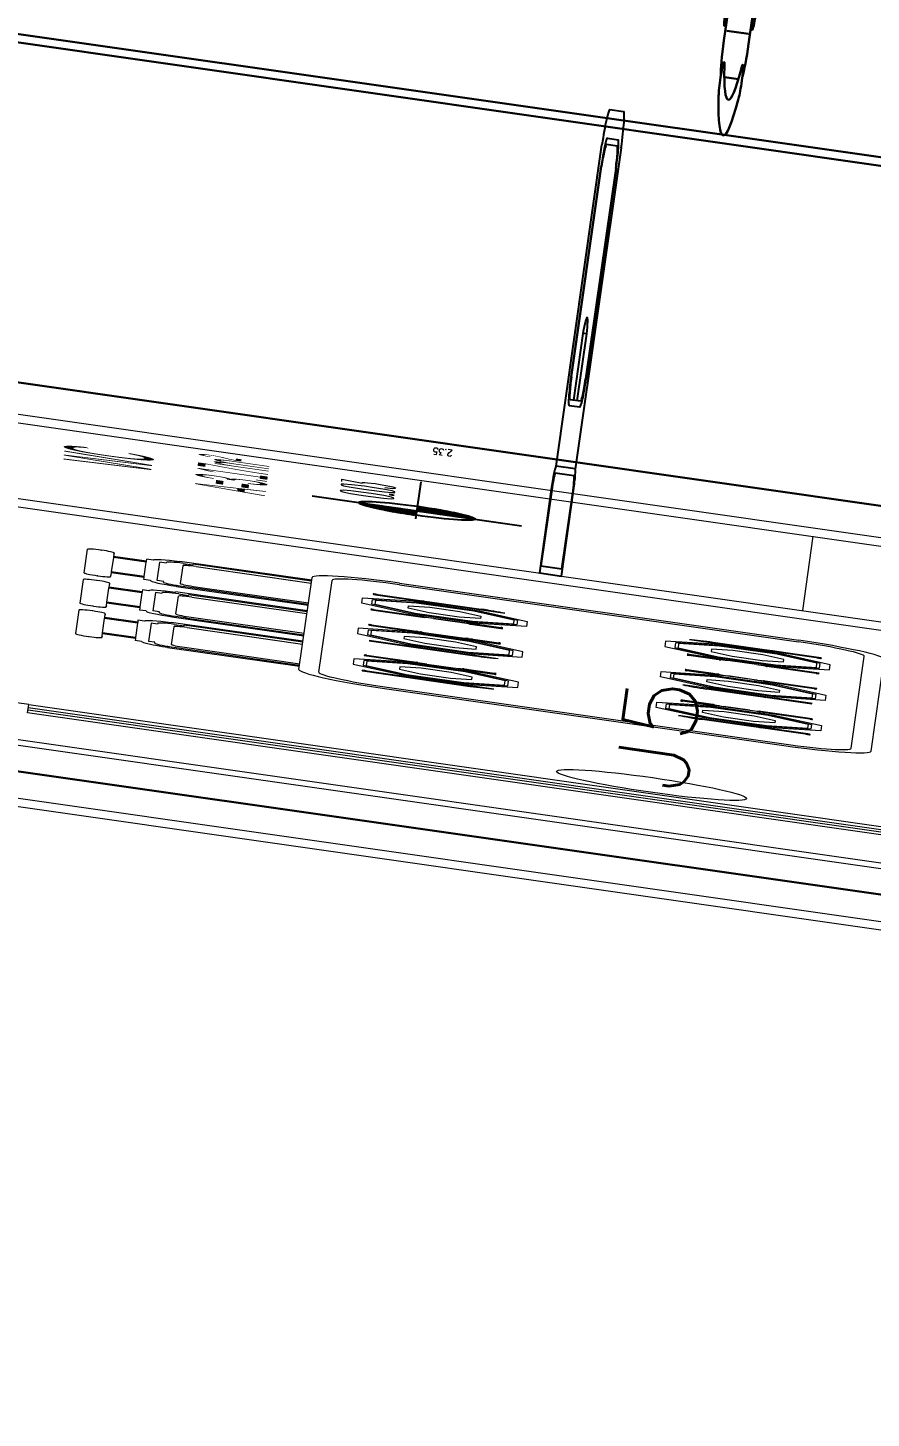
# Model space of a CAD drawing. Header units: millimetres. Extents: x -361192058 to 101130107379, y -14071650034 to 19218552450.
# Drawn here: x -131788.9 to -131719.4, y 44909.4 to 45024 of the extents above; entities that cross this region are included whole.
import ezdxf
from ezdxf.enums import TextEntityAlignment as Align

# ---------------------------------------------------------------- set-up
doc = ezdxf.new("R2010")
doc.units = ezdxf.units.MM
doc.header["$LTSCALE"] = 0.5
for name, color, linetype in [('02', 2, 'Continuous'), ('DIVERSOS', 4, 'Continuous'), ('ESQUADRIA', 3, 'Continuous'), ('MOBIL-I', 251, 'Continuous'), ('MOVEIS', 7, 'Continuous'), ('parede', 2, 'Continuous'), ('PISO', 8, 'Continuous'), ('TEXTO2', 3, 'Continuous'), ('TXT_0', 7, 'Continuous')]:
    doc.layers.add(name, color=color, linetype=linetype)
doc.styles.add('ADITIVOCAD', font='ROMANS.shx')
doc.styles.add('SANSSERIF', font='sas_____.pfb', dxfattribs={"height": 1})
doc.styles.get("Standard").update_dxf_attribs({"font": 'txt.shx', "height": 0.12})
doc.dimstyles.new('ESCALA50', dxfattribs={"dimtxt": 0.1, "dimasz": 0.06, "dimexe": 0.18, "dimexo": 0.06, "dimgap": 0.1, "dimtad": 1, "dimzin": 4, "dimdsep": 46, "dimtxsty": 'Standard', "dimblk1": 'BOLA', "dimblk2": 'BOLA', "dimsah": 1, "dimcen": -0.06, "dimse1": 1, "dimse2": 1, "dimclrd": 7, "dimclrt": 3, "dimadec": 0, "dimazin": 0, "dimtfac": 1, "dimtix": 1, "dimtmove": 0, "dimatfit": 3, "dimldrblk": 'BOLA', "dimfxl": 0, "dimtolj": 1, "dimtzin": 4, "dimarcsym": 0})
picture_1 = doc.add_image_def('image2.jpg', size_in_pixel=(290, 928))

# ---------------------------------------------------------------- blocks, each defined once
blk = doc.blocks.new('ADC_VASO_02')
blk.add_lwpolyline([(-0.175, 0.15), (-0.175, 0.6, -0.414214), (-0.125, 0.65), (0.125, 0.65, -0.414214), (0.175, 0.6), (0.175, 0.1496)], format="xyb")
for points in [[(0.1388, 0.2754, -0.414214), (0.0988, 0.2354), (-0.0948, 0.2354, -0.414214), (-0.1348, 0.2754), (-0.1348, 0.5704, -0.414214), (-0.0948, 0.6104), (0.0988, 0.6104, -0.414214), (0.1388, 0.5704)], [(0.1303, 0.2754, -0.414214), (0.0988, 0.2439), (-0.0948, 0.2439, -0.414214), (-0.1263, 0.2754), (-0.1263, 0.5704, -0.414214), (-0.0948, 0.6019), (0.0988, 0.6019, -0.414214), (0.1303, 0.5704)], [(-0.17, 0.15, 0.414214), (-0.2, 0.12), (-0.2, 0), (0.2, 0), (0.2, 0.12, 0.414214), (0.17, 0.15)], [(-0.17, 0.14, 0.414214), (-0.19, 0.12), (-0.19, 0.01), (0.19, 0.01), (0.19, 0.12, 0.414214), (0.17, 0.14)]]:
    blk.add_lwpolyline(points, format="xyb", close=True)
blk.add_lwpolyline([(0.0363, 0.2439), (0.0363, 0.3375), (-0.0344, 0.3375), (-0.0344, 0.2439)])
blk.add_arc((0.0009, 0.3215), 0.0388, 24.3951, 155.6049)
blk = doc.blocks.new('Adc_nivelpl')
h = blk.add_hatch()
h.set_pattern_fill('_U', color=256, scale=0.005, angle=45, style=0, double=1)
h.set_pattern_definition([(45, (-5.8772514, -3.5161936), (-0.003535534, 0.003535534), []), (135, (-5.8772514, -3.5161936), (-0.003535534, -0.003535534), [])])
h.paths.add_polyline_path([(0.1954, -0.0865, 0.414214), (0.0865, -0.1954), (0.1954, -0.1954)])
h.paths.add_polyline_path([(0.1954, -0.1954), (0.1954, -0.3043, 0.414214), (0.3043, -0.1954)])
for p, q in [((0.1954, 0), (0.1954, -0.3908)), ((0.8958, -0.1954), (0, -0.1954))]:
    blk.add_line(p, q)
blk.add_circle((0.1954, -0.1954), 0.1089)
at = {"flags": 8}
blk.add_attdef('NIVEL', (0.3642, -0.1501), '', height=0.1, dxfattribs=at)
blk = doc.blocks.new('BOLA')
for p, q in [((0, -1.435), (0, 1.435)), ((-1.435, 0), (1.435, 0))]:
    blk.add_line(p, q)
blk.add_circle((0, 0), 0.452)
blk = doc.blocks.new('*D1791')
at = {"layer": 'Defpoints', "color": 0, "lineweight": 30, "transparency": 16777216}
for p in [(5016.6876, 2384.1486), (5016.6876, 2381.7986), (5017.4052, 2381.7986)]:
    blk.add_point(p, dxfattribs=at)
at = {"layer": 'DIVERSOS', "color": 7, "lineweight": -2, "transparency": 16777216}
blk.add_line((5017.4052, 2384.0886), (5017.4052, 2381.8586), dxfattribs=at)
at = {"layer": 'DIVERSOS', "color": 7, "lineweight": -2, "transparency": 16777216, "xscale": 0.06, "yscale": 0.06, "zscale": 0.06}
for p, rotation in [((5017.4052, 2384.1486), 90), ((5017.4052, 2381.7986), 270)]:
    blk.add_blockref('BOLA', p, dxfattribs=dict(at, rotation=rotation))
at = {"layer": 'DIVERSOS', "color": 3, "lineweight": 18, "transparency": 16777216, "insert": (5017.2452, 2382.9736), "char_height": 0.12, "attachment_point": 5, "rotation": 90}
blk.add_mtext('\\A1;2.35', dxfattribs=at)
blk = doc.blocks.new('*D1852')
at = {"layer": 'Defpoints', "color": 0, "lineweight": 30, "transparency": 16777216}
for p in [(5010.4713, 2384.1486), (5011.5376, 2384.1486), (5011.5376, 2377.9986)]:
    blk.add_point(p, dxfattribs=at)
at = {"layer": 'DIVERSOS', "color": 7, "lineweight": -2, "transparency": 16777216}
blk.add_line((5010.4713, 2378.0586), (5010.4713, 2384.0886), dxfattribs=at)
at = {"layer": 'DIVERSOS', "color": 7, "lineweight": -2, "transparency": 16777216, "xscale": 0.06, "yscale": 0.06, "zscale": 0.06}
for p, rotation in [((5010.4713, 2384.1486), 90), ((5010.4713, 2377.9986), 270)]:
    blk.add_blockref('BOLA', p, dxfattribs=dict(at, rotation=rotation))
at = {"layer": 'DIVERSOS', "color": 3, "lineweight": 18, "transparency": 16777216, "insert": (5010.3113, 2381.0736), "char_height": 0.12, "attachment_point": 5, "rotation": 90}
blk.add_mtext('\\A1;6.15', dxfattribs=at)
blk = doc.blocks.new('*D1806')
at = {"layer": '02', "color": 7, "lineweight": -2, "transparency": 16777216}
blk.add_line((5015.3976, 2383.7516), (5016.6276, 2383.7516), dxfattribs=at)
at = {"layer": 'Defpoints', "color": 0, "lineweight": 30, "transparency": 16777216}
for p in [(5016.6876, 2383.7516), (5015.3376, 2381.8339), (5016.6876, 2381.8339)]:
    blk.add_point(p, dxfattribs=at)
at = {"layer": '02', "color": 7, "lineweight": -2, "transparency": 16777216, "xscale": 0.06, "yscale": 0.06, "zscale": 0.06, "rotation": 180}
blk.add_blockref('BOLA', (5015.3376, 2383.7516), dxfattribs=at)
at = {"layer": '02', "color": 7, "lineweight": -2, "transparency": 16777216, "xscale": 0.06, "yscale": 0.06, "zscale": 0.06}
blk.add_blockref('BOLA', (5016.6876, 2383.7516), dxfattribs=at)
at = {"layer": '02', "color": 3, "transparency": 16777216, "insert": (5016.0126, 2383.9116), "char_height": 0.12, "attachment_point": 5}
blk.add_mtext('\\A1;1.35', dxfattribs=at)
blk = doc.blocks.new('ESCRIVAN')
at = {"layer": 'MOVEIS', "lineweight": 30}
for p, q in [((-0.4508, -0.5), (-0.4508, 0)), ((0.4508, 0), (-0.4508, 0)), ((0.4508, -0.5), (0.4508, 0)), ((-0.4208, -0.47), (-0.4208, -0.03)), ((0.4208, -0.03), (-0.4208, -0.03)), ((0.4208, -0.47), (0.4208, -0.03)), ((0.4208, -0.47), (-0.4208, -0.47)), ((0.4508, -0.5), (-0.4508, -0.5)), ((-0.2739, -0.5), (-0.2739, -0.643)), ((-0.2239, -0.693), (-0.2239, -0.5)), ((0.2261, -0.5), (0.2261, -0.693)), ((0.2761, -0.5), (0.2761, -0.643)), ((-0.1975, -0.5286), (0.195, -0.5286)), ((-0.1975, -0.5632), (0.195, -0.5632)), ((-0.1975, -0.5977), (0.195, -0.5977)), ((-0.1975, -0.6372), (0.195, -0.6372)), ((-0.1975, -0.6791), (0.195, -0.6791)), ((0.1312, -0.743), (-0.1234, -0.743))]:
    blk.add_line(p, q, dxfattribs=at)
for centre, radius, start, end in [((-0.2489, -0.6476), 0.0254, 169.6111, 10.3889), ((0.2511, -0.6476), 0.0254, 169.6111, 10.3889), ((-0.1739, -0.693), 0.05, 180, 251.9747), ((0.1761, -0.693), 0.05, 294.1942, 0), ((-0.165, -0.7478), 0.0254, 47.1076, 248.0439), ((0.0039, -0.4905), 0.2828, 237.5758, 302.4242), ((0.1729, -0.7478), 0.0254, 291.9561, 132.8924), ((0.0039, -0.4905), 0.3328, 237.5758, 302.4242)]:
    blk.add_arc(centre, radius, start, end, dxfattribs=at)
blk = doc.blocks.new('APROVADO QUADRA 21.2 MBVII')
at = {"layer": '02', "color": 0, "lineweight": 30}
for p, q in [((5023.4679, 2392.3482), (5023.4679, 2362.3482)), ((5023.6179, 2392.3482), (5023.6179, 2362.3482))]:
    blk.add_line(p, q, dxfattribs=at)
at = {"layer": '02', "color": 2, "lineweight": 18}
blk.add_line((5016.6876, 2384.1486), (5016.6876, 2381.7986), dxfattribs=at)
at = {"layer": 'DIVERSOS', "lineweight": 18}
for p, q in [((5011.5376, 2381.4923), (5011.5376, 2383.4923)), ((5011.6876, 2383.4923), (5011.6876, 2381.4923))]:
    blk.add_line(p, q, dxfattribs=at)
at = {"layer": 'ESQUADRIA', "lineweight": 18}
for p, q in [((5011.5926, 2383.4923), (5011.5926, 2381.4923)), ((5011.6326, 2383.4923), (5011.6326, 2381.4923))]:
    blk.add_line(p, q, dxfattribs=at)
at = {"layer": 'MOBIL-I', "lineweight": 18}
for p, q in [((5013.5201, 2383.4226), (5013.5201, 2383.4235)), ((5014.075, 2383.4226), (5014.075, 2383.4235)), ((5014.1608, 2383.4226), (5014.1608, 2383.4235)), ((5013.092, 2383.405), (5013.0735, 2383.405)), ((5013.1382, 2383.3589), (5013.1382, 2383.405)), ((5013.1566, 2383.3589), (5013.1566, 2383.405)), ((5013.4147, 2383.3589), (5013.4147, 2383.405)), ((5013.4332, 2383.3589), (5013.4332, 2383.405)), ((5013.4981, 2383.405), (5013.4796, 2383.405)), ((5013.6468, 2383.405), (5013.6284, 2383.405)), ((5013.693, 2383.3589), (5013.693, 2383.405)), ((5013.7115, 2383.3589), (5013.7115, 2383.405)), ((5013.9695, 2383.3589), (5013.9695, 2383.405)), ((5013.988, 2383.3589), (5013.988, 2383.405)), ((5014.0529, 2383.405), (5014.0344, 2383.405)), ((5014.1829, 2383.405), (5014.2014, 2383.405)), ((5014.2478, 2383.3589), (5014.2478, 2383.405)), ((5014.2663, 2383.3589), (5014.2663, 2383.405)), ((5014.5243, 2383.3589), (5014.5243, 2383.405)), ((5014.5428, 2383.3589), (5014.5428, 2383.405)), ((5014.589, 2383.405), (5014.6075, 2383.405)), ((5013.1382, 2383.3589), (5013.1013, 2383.3589)), ((5013.1013, 2383.3497), (5013.1013, 2383.3589)), ((5013.1566, 2383.3589), (5013.1382, 2383.3589)), ((5013.4147, 2383.3589), (5013.1566, 2383.3589)), ((5013.4332, 2383.3589), (5013.4147, 2383.3589)), ((5013.4701, 2383.3589), (5013.4332, 2383.3589)), ((5013.4701, 2383.3497), (5013.4701, 2383.3589)), ((5013.693, 2383.3589), (5013.6561, 2383.3589)), ((5013.6561, 2383.3497), (5013.6561, 2383.3589)), ((5013.7115, 2383.3589), (5013.693, 2383.3589)), ((5013.9695, 2383.3589), (5013.7115, 2383.3589)), ((5013.988, 2383.3589), (5013.9695, 2383.3589)), ((5014.0249, 2383.3589), (5013.988, 2383.3589)), ((5014.0249, 2383.3497), (5014.0249, 2383.3589)), ((5014.2109, 2383.3589), (5014.2478, 2383.3589)), ((5014.2109, 2383.3497), (5014.2109, 2383.3589)), ((5014.2478, 2383.3589), (5014.2663, 2383.3589)), ((5014.2663, 2383.3589), (5014.5243, 2383.3589)), ((5014.5243, 2383.3589), (5014.5428, 2383.3589)), ((5014.5428, 2383.3589), (5014.5797, 2383.3589)), ((5014.5797, 2383.3497), (5014.5797, 2383.3589)), ((5013.4516, 2383.3404), (5013.1197, 2383.3404)), ((5013.1197, 2383.3312), (5013.1197, 2383.3404)), ((5013.4516, 2383.3312), (5013.4516, 2383.3404)), ((5014.0064, 2383.3404), (5013.6745, 2383.3404)), ((5013.6745, 2383.3312), (5013.6745, 2383.3404)), ((5014.0064, 2383.3312), (5014.0064, 2383.3404)), ((5014.2294, 2383.3404), (5014.5613, 2383.3404)), ((5014.2294, 2383.3312), (5014.2294, 2383.3404)), ((5014.5613, 2383.3312), (5014.5613, 2383.3404)), ((5013.1059, 2383.3312), (5013.1197, 2383.3312)), ((5013.4655, 2383.3312), (5013.4516, 2383.3312)), ((5013.6607, 2383.3312), (5013.6745, 2383.3312)), ((5014.0203, 2383.3312), (5014.0064, 2383.3312)), ((5014.2155, 2383.3312), (5014.2294, 2383.3312)), ((5014.5751, 2383.3312), (5014.5613, 2383.3312)), ((5013.0549, 2383.1282), (5013.0549, 2383.3128)), ((5013.0643, 2383.3128), (5013.0549, 2383.3128)), ((5013.0828, 2383.3081), (5013.0828, 2383.2943)), ((5013.1243, 2383.3081), (5013.447, 2383.3081)), ((5013.4885, 2383.3081), (5013.4885, 2383.2943)), ((5013.507, 2383.3128), (5013.5164, 2383.3128)), ((5013.5164, 2383.1282), (5013.5164, 2383.3128)), ((5013.6098, 2383.1282), (5013.6098, 2383.3128)), ((5013.6192, 2383.3128), (5013.6098, 2383.3128)), ((5013.6376, 2383.3081), (5013.6376, 2383.2943)), ((5013.6792, 2383.3081), (5014.0018, 2383.3081)), ((5014.0434, 2383.3081), (5014.0434, 2383.2943)), ((5014.0618, 2383.3128), (5014.0712, 2383.3128)), ((5014.0712, 2383.1282), (5014.0712, 2383.3128)), ((5014.1646, 2383.1282), (5014.1646, 2383.3128)), ((5014.174, 2383.3128), (5014.1646, 2383.3128)), ((5014.1925, 2383.3081), (5014.1925, 2383.2943)), ((5014.5567, 2383.3081), (5014.234, 2383.3081)), ((5014.5982, 2383.3081), (5014.5982, 2383.2943)), ((5014.6166, 2383.3128), (5014.626, 2383.3128)), ((5014.626, 2383.1282), (5014.626, 2383.3128)), ((5013.0734, 2383.1282), (5013.0734, 2383.2943)), ((5013.0828, 2383.2943), (5013.0734, 2383.2943)), ((5013.1059, 2383.2897), (5013.1059, 2383.1282)), ((5013.4655, 2383.2897), (5013.4655, 2383.1282)), ((5013.4885, 2383.2943), (5013.4979, 2383.2943)), ((5013.4979, 2383.1282), (5013.4979, 2383.2943)), ((5013.6282, 2383.1282), (5013.6282, 2383.2943)), ((5013.6376, 2383.2943), (5013.6282, 2383.2943)), ((5013.6607, 2383.2897), (5013.6607, 2383.1282)), ((5014.0203, 2383.2897), (5014.0203, 2383.1282)), ((5014.0434, 2383.2943), (5014.0528, 2383.2943)), ((5014.0528, 2383.1282), (5014.0528, 2383.2943)), ((5014.1831, 2383.1282), (5014.1831, 2383.2943)), ((5014.1925, 2383.2943), (5014.1831, 2383.2943)), ((5014.2155, 2383.2897), (5014.2155, 2383.1282)), ((5014.5751, 2383.2897), (5014.5751, 2383.1282)), ((5014.5982, 2383.2943), (5014.6076, 2383.2943)), ((5014.6076, 2383.1282), (5014.6076, 2383.2943)), ((5013.0048, 2383.1282), (5014.6762, 2383.1282)), ((5013.0048, 2383.1002), (5014.6762, 2383.1002)), ((5013.1381, 2383.0376), (5013.1381, 2382.8898)), ((5013.1409, 2383.0357), (5013.1409, 2382.973)), ((5013.1418, 2383.0412), (5013.1483, 2383.0412)), ((5013.1436, 2383.0385), (5013.1464, 2383.0385)), ((5013.1492, 2383.0357), (5013.1492, 2382.973)), ((5013.1519, 2383.0376), (5013.1519, 2382.8567)), ((5013.4169, 2383.0376), (5013.4169, 2382.9688)), ((5013.4196, 2383.0376), (5013.4196, 2382.9743)), ((5013.4206, 2383.0412), (5013.427, 2383.0412)), ((5013.4206, 2383.0385), (5013.427, 2383.0385)), ((5013.4279, 2383.0376), (5013.4279, 2382.9743)), ((5013.4307, 2383.0376), (5013.4307, 2382.9688)), ((5013.6929, 2383.0376), (5013.6929, 2382.8898)), ((5013.6957, 2383.0357), (5013.6957, 2382.973)), ((5013.704, 2383.0357), (5013.704, 2382.973)), ((5013.7068, 2383.0376), (5013.7068, 2382.8567)), ((5013.9717, 2383.0376), (5013.9717, 2382.9688)), ((5013.9745, 2383.0376), (5013.9745, 2382.9743)), ((5013.9754, 2383.0412), (5013.9818, 2383.0412)), ((5013.9754, 2383.0385), (5013.9818, 2383.0385)), ((5013.9828, 2383.0376), (5013.9828, 2382.9743)), ((5013.9855, 2383.0376), (5013.9855, 2382.9688)), ((5014.2503, 2383.0376), (5014.2503, 2382.9688)), ((5014.253, 2383.0376), (5014.253, 2382.9743)), ((5014.2604, 2383.0412), (5014.254, 2383.0412)), ((5014.2604, 2383.0385), (5014.254, 2383.0385)), ((5014.2614, 2383.0376), (5014.2614, 2382.9743)), ((5014.2641, 2383.0376), (5014.2641, 2382.9688)), ((5014.529, 2383.0376), (5014.529, 2382.8567)), ((5014.5318, 2383.0357), (5014.5318, 2382.973)), ((5014.5392, 2383.0412), (5014.5327, 2383.0412)), ((5014.5373, 2383.0385), (5014.5346, 2383.0385)), ((5014.5401, 2383.0357), (5014.5401, 2382.973)), ((5014.5429, 2383.0376), (5014.5429, 2382.8898)), ((5012.8836, 2383.007), (5012.8836, 2382.4477)), ((5012.9116, 2383.007), (5012.9116, 2382.4477)), ((5014.7694, 2383.007), (5014.7694, 2382.4477)), ((5014.7974, 2383.007), (5014.7974, 2382.4477)), ((5013.4224, 2382.9715), (5013.4252, 2382.9715)), ((5013.9772, 2382.9715), (5013.98, 2382.9715)), ((5014.2586, 2382.9715), (5014.2558, 2382.9715)), ((5013.1381, 2382.9674), (5013.1519, 2382.9674)), ((5013.1436, 2382.9702), (5013.1464, 2382.9702)), ((5013.4307, 2382.9688), (5013.4169, 2382.9688)), ((5013.4215, 2382.9536), (5013.4215, 2382.9167)), ((5013.4261, 2382.9536), (5013.4261, 2382.9167)), ((5013.6929, 2382.9674), (5013.7068, 2382.9674)), ((5013.6985, 2382.9702), (5013.7012, 2382.9702)), ((5013.9855, 2382.9688), (5013.9717, 2382.9688)), ((5013.9763, 2382.9536), (5013.9763, 2382.9167)), ((5013.9809, 2382.9536), (5013.9809, 2382.9167)), ((5014.2503, 2382.9688), (5014.2641, 2382.9688)), ((5014.2549, 2382.9536), (5014.2549, 2382.9167)), ((5014.2595, 2382.9536), (5014.2595, 2382.9167)), ((5014.5429, 2382.9674), (5014.529, 2382.9674)), ((5014.5373, 2382.9702), (5014.5346, 2382.9702)), ((5013.4146, 2382.9016), (5013.4149, 2382.8592)), ((5013.4173, 2382.8957), (5013.417, 2382.8592)), ((5013.4185, 2382.8982), (5013.4186, 2382.8982)), ((5013.4198, 2382.8957), (5013.4201, 2382.8592)), ((5013.4226, 2382.8957), (5013.4222, 2382.8592)), ((5013.4238, 2382.8982), (5013.4238, 2382.8982)), ((5013.425, 2382.8957), (5013.4253, 2382.8592)), ((5013.4278, 2382.8957), (5013.4274, 2382.8592)), ((5013.429, 2382.8982), (5013.429, 2382.8982)), ((5013.4302, 2382.8957), (5013.4306, 2382.8592)), ((5013.433, 2382.9016), (5013.4327, 2382.8592)), ((5013.9694, 2382.9016), (5013.9697, 2382.8592)), ((5013.9722, 2382.8957), (5013.9718, 2382.8592)), ((5013.9734, 2382.8982), (5013.9734, 2382.8982)), ((5013.9746, 2382.8957), (5013.975, 2382.8592)), ((5013.9774, 2382.8957), (5013.9771, 2382.8592)), ((5013.9786, 2382.8982), (5013.9786, 2382.8982)), ((5013.9798, 2382.8957), (5013.9802, 2382.8592)), ((5013.9826, 2382.8957), (5013.9823, 2382.8592)), ((5013.9838, 2382.8982), (5013.9839, 2382.8982)), ((5013.9851, 2382.8957), (5013.9854, 2382.8592)), ((5013.9878, 2382.9016), (5013.9875, 2382.8592)), ((5014.248, 2382.9016), (5014.2483, 2382.8592)), ((5014.2507, 2382.8957), (5014.2504, 2382.8592)), ((5014.252, 2382.8982), (5014.2519, 2382.8982)), ((5014.2532, 2382.8957), (5014.2536, 2382.8592)), ((5014.256, 2382.8957), (5014.2557, 2382.8592)), ((5014.2572, 2382.8982), (5014.2572, 2382.8982)), ((5014.2584, 2382.8957), (5014.2588, 2382.8592)), ((5014.2612, 2382.8957), (5014.2609, 2382.8592)), ((5014.2625, 2382.8982), (5014.2624, 2382.8982)), ((5014.2637, 2382.8957), (5014.264, 2382.8592)), ((5014.2664, 2382.9016), (5014.2661, 2382.8592)), ((5013.4159, 2382.8567), (5013.4159, 2382.8567)), ((5013.4212, 2382.8567), (5013.4212, 2382.8567)), ((5013.4264, 2382.8567), (5013.4264, 2382.8567)), ((5013.4316, 2382.8567), (5013.4316, 2382.8567)), ((5013.9708, 2382.8567), (5013.9708, 2382.8567)), ((5013.976, 2382.8567), (5013.976, 2382.8567)), ((5013.9812, 2382.8567), (5013.9812, 2382.8567)), ((5013.9864, 2382.8567), (5013.9865, 2382.8567)), ((5014.2494, 2382.8567), (5014.2493, 2382.8567)), ((5014.2546, 2382.8567), (5014.2546, 2382.8567)), ((5014.2598, 2382.8567), (5014.2598, 2382.8567)), ((5014.2651, 2382.8567), (5014.265, 2382.8567)), ((5013.1519, 2382.4171), (5013.1519, 2382.598)), ((5013.4146, 2382.5531), (5013.4149, 2382.5955)), ((5013.4159, 2382.598), (5013.4159, 2382.598)), ((5013.4173, 2382.5589), (5013.417, 2382.5955)), ((5013.4198, 2382.5589), (5013.4201, 2382.5955)), ((5013.4212, 2382.598), (5013.4212, 2382.598)), ((5013.4226, 2382.5589), (5013.4222, 2382.5955)), ((5013.425, 2382.5589), (5013.4253, 2382.5955)), ((5013.4264, 2382.598), (5013.4264, 2382.598)), ((5013.4278, 2382.5589), (5013.4274, 2382.5955)), ((5013.4302, 2382.5589), (5013.4306, 2382.5955)), ((5013.4316, 2382.598), (5013.4316, 2382.598)), ((5013.433, 2382.5531), (5013.4327, 2382.5955)), ((5013.7068, 2382.4171), (5013.7068, 2382.598)), ((5013.9694, 2382.5531), (5013.9697, 2382.5955)), ((5013.9708, 2382.598), (5013.9708, 2382.598)), ((5013.9722, 2382.5589), (5013.9718, 2382.5955)), ((5013.9746, 2382.5589), (5013.975, 2382.5955)), ((5013.976, 2382.598), (5013.976, 2382.598)), ((5013.9774, 2382.5589), (5013.9771, 2382.5955)), ((5013.9798, 2382.5589), (5013.9802, 2382.5955)), ((5013.9812, 2382.598), (5013.9812, 2382.598)), ((5013.9826, 2382.5589), (5013.9823, 2382.5955)), ((5013.9851, 2382.5589), (5013.9854, 2382.5955)), ((5013.9864, 2382.598), (5013.9865, 2382.598)), ((5013.9878, 2382.5531), (5013.9875, 2382.5955)), ((5014.248, 2382.5531), (5014.2483, 2382.5955)), ((5014.2494, 2382.598), (5014.2493, 2382.598)), ((5014.2507, 2382.5589), (5014.2504, 2382.5955)), ((5014.2532, 2382.5589), (5014.2536, 2382.5955)), ((5014.2546, 2382.598), (5014.2546, 2382.598)), ((5014.256, 2382.5589), (5014.2557, 2382.5955)), ((5014.2584, 2382.5589), (5014.2588, 2382.5955)), ((5014.2598, 2382.598), (5014.2598, 2382.598)), ((5014.2612, 2382.5589), (5014.2609, 2382.5955)), ((5014.2637, 2382.5589), (5014.264, 2382.5955)), ((5014.2651, 2382.598), (5014.265, 2382.598)), ((5014.2664, 2382.5531), (5014.2661, 2382.5955)), ((5014.529, 2382.4171), (5014.529, 2382.598)), ((5013.1381, 2382.4171), (5013.1381, 2382.5648)), ((5013.4185, 2382.5565), (5013.4186, 2382.5565)), ((5013.4238, 2382.5565), (5013.4238, 2382.5565)), ((5013.429, 2382.5565), (5013.429, 2382.5565)), ((5013.6929, 2382.4171), (5013.6929, 2382.5648)), ((5013.9734, 2382.5565), (5013.9734, 2382.5565)), ((5013.9786, 2382.5565), (5013.9786, 2382.5565)), ((5013.9838, 2382.5565), (5013.9839, 2382.5565)), ((5014.252, 2382.5565), (5014.2519, 2382.5565)), ((5014.2572, 2382.5565), (5014.2572, 2382.5565)), ((5014.2625, 2382.5565), (5014.2624, 2382.5565)), ((5014.5429, 2382.4171), (5014.5429, 2382.5648)), ((5013.4215, 2382.5011), (5013.4215, 2382.538)), ((5013.4261, 2382.5011), (5013.4261, 2382.538)), ((5013.9763, 2382.5011), (5013.9763, 2382.538)), ((5013.9809, 2382.5011), (5013.9809, 2382.538)), ((5014.2549, 2382.5011), (5014.2549, 2382.538)), ((5014.2595, 2382.5011), (5014.2595, 2382.538)), ((5013.1381, 2382.4873), (5013.1519, 2382.4873)), ((5013.1409, 2382.419), (5013.1409, 2382.4817)), ((5013.1436, 2382.4845), (5013.1464, 2382.4845)), ((5013.1492, 2382.419), (5013.1492, 2382.4817)), ((5013.4307, 2382.4859), (5013.4169, 2382.4859)), ((5013.4169, 2382.4171), (5013.4169, 2382.4859)), ((5013.4196, 2382.4171), (5013.4196, 2382.4804)), ((5013.4224, 2382.4831), (5013.4252, 2382.4831)), ((5013.4279, 2382.4171), (5013.4279, 2382.4804)), ((5013.4307, 2382.4171), (5013.4307, 2382.4859)), ((5013.6929, 2382.4873), (5013.7068, 2382.4873)), ((5013.6957, 2382.419), (5013.6957, 2382.4817)), ((5013.6985, 2382.4845), (5013.7012, 2382.4845)), ((5013.704, 2382.419), (5013.704, 2382.4817)), ((5013.9717, 2382.4171), (5013.9717, 2382.4859)), ((5013.9855, 2382.4859), (5013.9717, 2382.4859)), ((5013.9745, 2382.4171), (5013.9745, 2382.4804)), ((5013.9772, 2382.4831), (5013.98, 2382.4831)), ((5013.9828, 2382.4171), (5013.9828, 2382.4804)), ((5013.9855, 2382.4171), (5013.9855, 2382.4859)), ((5014.2503, 2382.4859), (5014.2641, 2382.4859)), ((5014.2503, 2382.4171), (5014.2503, 2382.4859)), ((5014.253, 2382.4171), (5014.253, 2382.4804)), ((5014.2586, 2382.4831), (5014.2558, 2382.4831)), ((5014.2614, 2382.4171), (5014.2614, 2382.4804)), ((5014.2641, 2382.4171), (5014.2641, 2382.4859)), ((5014.5429, 2382.4873), (5014.529, 2382.4873)), ((5014.5318, 2382.419), (5014.5318, 2382.4817)), ((5014.5373, 2382.4845), (5014.5346, 2382.4845)), ((5014.5401, 2382.419), (5014.5401, 2382.4817)), ((5013.1418, 2382.4134), (5013.1483, 2382.4134)), ((5013.1436, 2382.4162), (5013.1464, 2382.4162)), ((5013.4206, 2382.4162), (5013.427, 2382.4162)), ((5013.4206, 2382.4134), (5013.427, 2382.4134)), ((5013.9754, 2382.4162), (5013.9818, 2382.4162)), ((5013.9754, 2382.4134), (5013.9818, 2382.4134)), ((5014.2604, 2382.4162), (5014.254, 2382.4162)), ((5014.2604, 2382.4134), (5014.254, 2382.4134)), ((5014.5392, 2382.4134), (5014.5327, 2382.4134)), ((5014.5373, 2382.4162), (5014.5346, 2382.4162)), ((5013.0048, 2382.3545), (5014.6762, 2382.3545)), ((5013.0048, 2382.3265), (5014.6762, 2382.3265))]:
    blk.add_line(p, q, dxfattribs=at)
for points in [[(5013.5017, 2383.442), (5013.0734, 2383.442, 0.414214), (5013.0549, 2383.4235), (5013.0549, 2383.4226, 0.414214), (5013.0725, 2383.405), (5013.1382, 2383.405, 0.414214)], [(5013.5201, 2383.4235, 0.414214), (5013.5017, 2383.442, 0.414214)], [(5014.0565, 2383.442), (5013.6282, 2383.442, 0.414214), (5013.6098, 2383.4235), (5013.6098, 2383.4226, 0.414214), (5013.6273, 2383.405), (5013.693, 2383.405, 0.414214)], [(5014.075, 2383.4235, 0.414214), (5014.0565, 2383.442, 0.414214)], [(5014.1608, 2383.4235, -0.414214), (5014.1793, 2383.442, -0.414214)], [(5014.1793, 2383.442), (5014.6076, 2383.442, -0.414214), (5014.626, 2383.4235), (5014.626, 2383.4226, -0.414214), (5014.6085, 2383.405), (5014.5428, 2383.405, -0.414214)], [(5013.4332, 2383.405), (5013.5026, 2383.405, 0.414214), (5013.5201, 2383.4226)], [(5013.988, 2383.405), (5014.0574, 2383.405, 0.414214), (5014.075, 2383.4226)], [(5014.2478, 2383.405), (5014.1784, 2383.405, -0.414214), (5014.1608, 2383.4226)], [(5013.1382, 2383.405), (5013.1566, 2383.405, 0.414214)], [(5013.1566, 2383.405), (5013.4147, 2383.405, 0.414214)], [(5013.4147, 2383.405), (5013.4332, 2383.405, 0.414214)], [(5013.693, 2383.405), (5013.7115, 2383.405, 0.414214)], [(5013.7115, 2383.405), (5013.9695, 2383.405, 0.414214)], [(5013.9695, 2383.405), (5013.988, 2383.405, 0.414214)], [(5014.2663, 2383.405), (5014.2478, 2383.405, -0.414214)], [(5014.5243, 2383.405), (5014.2663, 2383.405, -0.414214)], [(5014.5428, 2383.405), (5014.5243, 2383.405, -0.414214)]]:
    blk.add_lwpolyline(points, format="xyb", dxfattribs=at)
for points in [[(5013.1704, 2382.8918), (5013.238, 2382.8242), (5013.3336, 2382.8242), (5013.4011, 2382.8918), (5013.4011, 2382.9873), (5013.3336, 2383.0549), (5013.238, 2383.0549), (5013.1704, 2382.9873)], [(5013.7253, 2382.8918), (5013.7928, 2382.8242), (5013.8884, 2382.8242), (5013.956, 2382.8918), (5013.956, 2382.9873), (5013.8884, 2383.0549), (5013.7928, 2383.0549), (5013.7253, 2382.9873)], [(5014.5106, 2382.8918), (5014.443, 2382.8242), (5014.3474, 2382.8242), (5014.2798, 2382.8918), (5014.2798, 2382.9873), (5014.3474, 2383.0549), (5014.443, 2383.0549), (5014.5106, 2382.9873)], [(5013.1843, 2382.8975), (5013.2437, 2382.838), (5013.3278, 2382.838), (5013.3873, 2382.8975), (5013.3873, 2382.9816), (5013.3278, 2383.0411), (5013.2437, 2383.0411), (5013.1843, 2382.9816)], [(5013.1889, 2382.8994), (5013.2456, 2382.8427), (5013.3259, 2382.8427), (5013.3827, 2382.8994), (5013.3827, 2382.9797), (5013.3259, 2383.0365), (5013.2456, 2383.0365), (5013.1889, 2382.9797)], [(5013.7391, 2382.8975), (5013.7986, 2382.838), (5013.8827, 2382.838), (5013.9421, 2382.8975), (5013.9421, 2382.9816), (5013.8827, 2383.0411), (5013.7986, 2383.0411), (5013.7391, 2382.9816)], [(5013.7437, 2382.8994), (5013.8005, 2382.8427), (5013.8808, 2382.8427), (5013.9375, 2382.8994), (5013.9375, 2382.9797), (5013.8808, 2383.0365), (5013.8005, 2383.0365), (5013.7437, 2382.9797)], [(5014.4967, 2382.8975), (5014.4372, 2382.838), (5014.3531, 2382.838), (5014.2937, 2382.8975), (5014.2937, 2382.9816), (5014.3531, 2383.0411), (5014.4372, 2383.0411), (5014.4967, 2382.9816)], [(5014.4921, 2382.8994), (5014.4353, 2382.8427), (5014.3551, 2382.8427), (5014.2983, 2382.8994), (5014.2983, 2382.9797), (5014.3551, 2383.0365), (5014.4353, 2383.0365), (5014.4921, 2382.9797)], [(5013.235, 2382.9185), (5013.2648, 2382.8888), (5013.3068, 2382.8888), (5013.3365, 2382.9185), (5013.3365, 2382.9606), (5013.3068, 2382.9903), (5013.2648, 2382.9903), (5013.235, 2382.9606)], [(5013.7899, 2382.9185), (5013.8196, 2382.8888), (5013.8616, 2382.8888), (5013.8914, 2382.9185), (5013.8914, 2382.9606), (5013.8616, 2382.9903), (5013.8196, 2382.9903), (5013.7899, 2382.9606)], [(5014.446, 2382.9185), (5014.4162, 2382.8888), (5014.3742, 2382.8888), (5014.3444, 2382.9185), (5014.3444, 2382.9606), (5014.3742, 2382.9903), (5014.4162, 2382.9903), (5014.446, 2382.9606)], [(5013.1704, 2382.5629), (5013.238, 2382.6305), (5013.3336, 2382.6305), (5013.4011, 2382.5629), (5013.4011, 2382.4673), (5013.3336, 2382.3997), (5013.238, 2382.3997), (5013.1704, 2382.4673)], [(5013.7253, 2382.5629), (5013.7928, 2382.6305), (5013.8884, 2382.6305), (5013.956, 2382.5629), (5013.956, 2382.4673), (5013.8884, 2382.3997), (5013.7928, 2382.3997), (5013.7253, 2382.4673)], [(5014.5106, 2382.5629), (5014.443, 2382.6305), (5014.3474, 2382.6305), (5014.2798, 2382.5629), (5014.2798, 2382.4673), (5014.3474, 2382.3997), (5014.443, 2382.3997), (5014.5106, 2382.4673)], [(5013.1843, 2382.5572), (5013.2437, 2382.6166), (5013.3278, 2382.6166), (5013.3873, 2382.5572), (5013.3873, 2382.4731), (5013.3278, 2382.4136), (5013.2437, 2382.4136), (5013.1843, 2382.4731)], [(5013.1889, 2382.5552), (5013.2456, 2382.612), (5013.3259, 2382.612), (5013.3827, 2382.5552), (5013.3827, 2382.475), (5013.3259, 2382.4182), (5013.2456, 2382.4182), (5013.1889, 2382.475)], [(5013.7391, 2382.5572), (5013.7986, 2382.6166), (5013.8827, 2382.6166), (5013.9421, 2382.5572), (5013.9421, 2382.4731), (5013.8827, 2382.4136), (5013.7986, 2382.4136), (5013.7391, 2382.4731)], [(5013.7437, 2382.5552), (5013.8005, 2382.612), (5013.8808, 2382.612), (5013.9375, 2382.5552), (5013.9375, 2382.475), (5013.8808, 2382.4182), (5013.8005, 2382.4182), (5013.7437, 2382.475)], [(5014.4967, 2382.5572), (5014.4372, 2382.6166), (5014.3531, 2382.6166), (5014.2937, 2382.5572), (5014.2937, 2382.4731), (5014.3531, 2382.4136), (5014.4372, 2382.4136), (5014.4967, 2382.4731)], [(5014.4921, 2382.5552), (5014.4353, 2382.612), (5014.3551, 2382.612), (5014.2983, 2382.5552), (5014.2983, 2382.475), (5014.3551, 2382.4182), (5014.4353, 2382.4182), (5014.4921, 2382.475)], [(5013.235, 2382.5361), (5013.2648, 2382.5659), (5013.3068, 2382.5659), (5013.3365, 2382.5361), (5013.3365, 2382.4941), (5013.3068, 2382.4644), (5013.2648, 2382.4644), (5013.235, 2382.4941)], [(5013.7899, 2382.5361), (5013.8196, 2382.5659), (5013.8616, 2382.5659), (5013.8914, 2382.5361), (5013.8914, 2382.4941), (5013.8616, 2382.4644), (5013.8196, 2382.4644), (5013.7899, 2382.4941)], [(5014.446, 2382.5361), (5014.4162, 2382.5659), (5014.3742, 2382.5659), (5014.3444, 2382.5361), (5014.3444, 2382.4941), (5014.3742, 2382.4644), (5014.4162, 2382.4644), (5014.446, 2382.4941)]]:
    blk.add_lwpolyline(points, close=True, dxfattribs=at)
for centre, radius, start, end in [((5013.1013, 2383.3128), 0.0369, 90, 180), ((5013.4701, 2383.3128), 0.0369, 0, 90), ((5013.6561, 2383.3128), 0.0369, 90, 180), ((5014.0249, 2383.3128), 0.0369, 0, 90), ((5014.2109, 2383.3128), 0.0369, 90, 180), ((5014.5797, 2383.3128), 0.0369, 0, 90), ((5013.1059, 2383.3081), 0.0231, 90, 180), ((5013.4655, 2383.3081), 0.0231, 0, 90), ((5013.6607, 2383.3081), 0.0231, 90, 180), ((5014.0203, 2383.3081), 0.0231, 0, 90), ((5014.2155, 2383.3081), 0.0231, 90, 180), ((5014.5751, 2383.3081), 0.0231, 0, 90), ((5013.1243, 2383.2897), 0.0185, 90, 180), ((5013.447, 2383.2897), 0.0185, 0, 90), ((5013.6792, 2383.2897), 0.0185, 90, 180), ((5014.0018, 2383.2897), 0.0185, 0, 90), ((5014.234, 2383.2897), 0.0185, 90, 180), ((5014.5567, 2383.2897), 0.0185, 0, 90), ((5013.0048, 2383.007), 0.1212, 90, 180), ((5014.6762, 2383.007), 0.1212, 0, 90), ((5013.0048, 2383.007), 0.0932, 90, 180), ((5014.6762, 2383.007), 0.0932, 0, 90), ((5013.1418, 2383.0376), 0.00369, 90, 180), ((5013.1436, 2383.0357), 0.00277, 90, 180), ((5013.1464, 2383.0357), 0.00277, 0, 90), ((5013.1483, 2383.0376), 0.00369, 0, 90), ((5013.4206, 2383.0376), 0.00369, 90, 180), ((5013.4206, 2383.0376), 0.000923, 90, 180), ((5013.427, 2383.0376), 0.00369, 0, 90), ((5013.427, 2383.0376), 0.000923, 0, 90), ((5013.9754, 2383.0376), 0.00369, 90, 180), ((5013.9754, 2383.0376), 0.000923, 90, 180), ((5013.9818, 2383.0376), 0.00369, 0, 90), ((5013.9818, 2383.0376), 0.000923, 0, 90), ((5014.254, 2383.0376), 0.00369, 90, 180), ((5014.254, 2383.0376), 0.000923, 90, 180), ((5014.2604, 2383.0376), 0.00369, 0, 90), ((5014.2604, 2383.0376), 0.000923, 0, 90), ((5014.5327, 2383.0376), 0.00369, 90, 180), ((5014.5346, 2383.0357), 0.00277, 90, 180), ((5014.5373, 2383.0357), 0.00277, 0, 90), ((5014.5392, 2383.0376), 0.00369, 0, 90), ((5013.1436, 2382.973), 0.00277, 180, 270), ((5013.1464, 2382.973), 0.00277, 270, 0), ((5013.4224, 2382.9743), 0.00277, 180, 270), ((5013.4252, 2382.9743), 0.00277, 270, 0), ((5013.6985, 2382.973), 0.00277, 180, 270), ((5013.7012, 2382.973), 0.00277, 270, 0), ((5013.9772, 2382.9743), 0.00277, 180, 270), ((5013.98, 2382.9743), 0.00277, 270, 0), ((5014.2558, 2382.9743), 0.00277, 180, 270), ((5014.2586, 2382.9743), 0.00277, 270, 0), ((5014.5346, 2382.973), 0.00277, 180, 270), ((5014.5373, 2382.973), 0.00277, 270, 0), ((5013.4204, 2382.9688), 0.00355, 180, 219.3605), ((5013.4043, 2382.9555), 0.0173, 353.468, 39.3605), ((5013.4433, 2382.9555), 0.0173, 140.6395, 186.532), ((5013.4272, 2382.9688), 0.00355, 320.6395, 0), ((5013.9752, 2382.9688), 0.00355, 180, 219.3605), ((5013.9591, 2382.9555), 0.0173, 353.468, 39.3605), ((5013.9981, 2382.9555), 0.0173, 140.6395, 186.532), ((5013.982, 2382.9688), 0.00355, 320.6395, 0), ((5014.2538, 2382.9688), 0.00355, 180, 219.3605), ((5014.2377, 2382.9555), 0.0173, 353.468, 39.3605), ((5014.2767, 2382.9555), 0.0173, 140.6395, 186.532), ((5014.2606, 2382.9688), 0.00355, 320.6395, 0), ((5013.3874, 2382.925), 0.0351, 322.6134, 346.1777), ((5013.4602, 2382.925), 0.0351, 193.8223, 217.3866), ((5013.9422, 2382.925), 0.0351, 322.6134, 346.1777), ((5014.015, 2382.925), 0.0351, 193.8223, 217.3866), ((5014.2208, 2382.925), 0.0351, 322.6134, 346.1777), ((5014.2936, 2382.925), 0.0351, 193.8223, 217.3866), ((5013.4181, 2382.9016), 0.00355, 142.6134, 180), ((5013.4201, 2382.8959), 0.00283, 125.0574, 182.8029), ((5013.417, 2382.8959), 0.00283, 357.1971, 54.9426), ((5013.4254, 2382.8959), 0.00283, 125.0574, 182.8029), ((5013.4222, 2382.8959), 0.00283, 357.1971, 54.9426), ((5013.4306, 2382.8959), 0.00283, 125.0574, 182.8029), ((5013.4274, 2382.8959), 0.00283, 357.1971, 54.9426), ((5013.4295, 2382.9016), 0.00355, 0, 37.3866), ((5013.9729, 2382.9016), 0.00355, 142.6134, 180), ((5013.975, 2382.8959), 0.00283, 125.0574, 182.8029), ((5013.9718, 2382.8959), 0.00283, 357.1971, 54.9426), ((5013.9802, 2382.8959), 0.00283, 125.0574, 182.8029), ((5013.977, 2382.8959), 0.00283, 357.1971, 54.9426), ((5013.9854, 2382.8959), 0.00283, 125.0574, 182.8029), ((5013.9822, 2382.8959), 0.00283, 357.1971, 54.9426), ((5013.9843, 2382.9016), 0.00355, 0, 37.3866), ((5014.2515, 2382.9016), 0.00355, 142.6134, 180), ((5014.2536, 2382.8959), 0.00283, 125.0574, 182.8029), ((5014.2504, 2382.8959), 0.00283, 357.1971, 54.9426), ((5014.2588, 2382.8959), 0.00283, 125.0574, 182.8029), ((5014.2556, 2382.8959), 0.00283, 357.1971, 54.9426), ((5014.264, 2382.8959), 0.00283, 125.0574, 182.8029), ((5014.2608, 2382.8959), 0.00283, 357.1971, 54.9426), ((5014.2629, 2382.9016), 0.00355, 0, 37.3866), ((5013.1936, 2382.8935), 0.0556, 183.8032, 221.5035), ((5013.7484, 2382.8935), 0.0556, 183.8032, 221.5035), ((5014.4874, 2382.8935), 0.0556, 318.4965, 356.1968), ((5013.4174, 2382.8588), 0.00253, 169.8701, 235.3535), ((5013.4145, 2382.8588), 0.00253, 304.6465, 10.1299), ((5013.4226, 2382.8587), 0.00252, 169.4333, 235.0763), ((5013.4197, 2382.8588), 0.00253, 304.6465, 10.1299), ((5013.4278, 2382.8588), 0.00253, 169.8701, 235.3535), ((5013.425, 2382.8587), 0.00251, 305.2035, 11.0044), ((5013.4331, 2382.8588), 0.00253, 169.8701, 235.3535), ((5013.4302, 2382.8587), 0.00251, 305.2035, 11.0044), ((5013.9722, 2382.8588), 0.00253, 169.8701, 235.3535), ((5013.9693, 2382.8588), 0.00253, 304.6465, 10.1299), ((5013.9774, 2382.8587), 0.00252, 169.4333, 235.0763), ((5013.9746, 2382.8588), 0.00253, 304.6465, 10.1299), ((5013.9827, 2382.8588), 0.00253, 169.8701, 235.3535), ((5013.9798, 2382.8587), 0.00251, 305.2035, 11.0044), ((5013.9879, 2382.8588), 0.00253, 169.8701, 235.3535), ((5013.985, 2382.8587), 0.00251, 305.2035, 11.0044), ((5014.2508, 2382.8587), 0.00251, 168.9956, 234.7965), ((5014.2479, 2382.8588), 0.00253, 304.6465, 10.1299), ((5014.256, 2382.8587), 0.00251, 168.9956, 234.7965), ((5014.2532, 2382.8588), 0.00253, 304.6465, 10.1299), ((5014.2612, 2382.8588), 0.00253, 169.8701, 235.3535), ((5014.2584, 2382.8587), 0.00252, 304.9237, 10.5667), ((5014.2665, 2382.8588), 0.00253, 169.8701, 235.3535), ((5014.2636, 2382.8588), 0.00253, 304.6465, 10.1299), ((5013.1936, 2382.5611), 0.0556, 138.4965, 176.1968), ((5013.4174, 2382.5959), 0.00253, 124.6465, 190.1299), ((5013.4145, 2382.5959), 0.00253, 349.8701, 55.3535), ((5013.4226, 2382.5959), 0.00252, 124.9237, 190.5667), ((5013.4197, 2382.5959), 0.00253, 349.8701, 55.3535), ((5013.4278, 2382.5959), 0.00253, 124.6465, 190.1299), ((5013.425, 2382.5959), 0.00251, 348.9956, 54.7965), ((5013.4331, 2382.5959), 0.00253, 124.6465, 190.1299), ((5013.4302, 2382.5959), 0.00251, 348.9956, 54.7965), ((5013.7484, 2382.5611), 0.0556, 138.4965, 176.1968), ((5013.9722, 2382.5959), 0.00253, 124.6465, 190.1299), ((5013.9693, 2382.5959), 0.00253, 349.8701, 55.3535), ((5013.9774, 2382.5959), 0.00252, 124.9237, 190.5667), ((5013.9746, 2382.5959), 0.00253, 349.8701, 55.3535), ((5013.9827, 2382.5959), 0.00253, 124.6465, 190.1299), ((5013.9798, 2382.5959), 0.00251, 348.9956, 54.7965), ((5013.9879, 2382.5959), 0.00253, 124.6465, 190.1299), ((5013.985, 2382.5959), 0.00251, 348.9956, 54.7965), ((5014.2508, 2382.5959), 0.00251, 125.2035, 191.0044), ((5014.2479, 2382.5959), 0.00253, 349.8701, 55.3535), ((5014.256, 2382.5959), 0.00251, 125.2035, 191.0044), ((5014.2532, 2382.5959), 0.00253, 349.8701, 55.3535), ((5014.2612, 2382.5959), 0.00253, 124.6465, 190.1299), ((5014.2584, 2382.5959), 0.00252, 349.4333, 55.0763), ((5014.2665, 2382.5959), 0.00253, 124.6465, 190.1299), ((5014.2636, 2382.5959), 0.00253, 349.8701, 55.3535), ((5014.4874, 2382.5611), 0.0556, 3.8032, 41.5035), ((5013.4181, 2382.5531), 0.00355, 180, 217.3866), ((5013.3874, 2382.5296), 0.0351, 13.8223, 37.3866), ((5013.4201, 2382.5588), 0.00283, 177.1971, 234.9426), ((5013.417, 2382.5588), 0.00283, 305.0574, 2.8029), ((5013.4254, 2382.5588), 0.00283, 177.1971, 234.9426), ((5013.4222, 2382.5588), 0.00283, 305.0574, 2.8029), ((5013.4602, 2382.5296), 0.0351, 142.6134, 166.1777), ((5013.4306, 2382.5588), 0.00283, 177.1971, 234.9426), ((5013.4274, 2382.5588), 0.00283, 305.0574, 2.8029), ((5013.4295, 2382.5531), 0.00355, 322.6134, 0), ((5013.9729, 2382.5531), 0.00355, 180, 217.3866), ((5013.9422, 2382.5296), 0.0351, 13.8223, 37.3866), ((5013.975, 2382.5588), 0.00283, 177.1971, 234.9426), ((5013.9718, 2382.5588), 0.00283, 305.0574, 2.8029), ((5013.9802, 2382.5588), 0.00283, 177.1971, 234.9426), ((5013.977, 2382.5588), 0.00283, 305.0574, 2.8029), ((5014.015, 2382.5296), 0.0351, 142.6134, 166.1777), ((5013.9854, 2382.5588), 0.00283, 177.1971, 234.9426), ((5013.9822, 2382.5588), 0.00283, 305.0574, 2.8029), ((5013.9843, 2382.5531), 0.00355, 322.6134, 0), ((5014.2515, 2382.5531), 0.00355, 180, 217.3866), ((5014.2208, 2382.5296), 0.0351, 13.8223, 37.3866), ((5014.2536, 2382.5588), 0.00283, 177.1971, 234.9426), ((5014.2504, 2382.5588), 0.00283, 305.0574, 2.8029), ((5014.2588, 2382.5588), 0.00283, 177.1971, 234.9426), ((5014.2556, 2382.5588), 0.00283, 305.0574, 2.8029), ((5014.2936, 2382.5296), 0.0351, 142.6134, 166.1777), ((5014.264, 2382.5588), 0.00283, 177.1971, 234.9426), ((5014.2608, 2382.5588), 0.00283, 305.0574, 2.8029), ((5014.2629, 2382.5531), 0.00355, 322.6134, 0), ((5013.4043, 2382.4991), 0.0173, 320.6395, 6.532), ((5013.4433, 2382.4991), 0.0173, 173.468, 219.3605), ((5013.9591, 2382.4991), 0.0173, 320.6395, 6.532), ((5013.9981, 2382.4991), 0.0173, 173.468, 219.3605), ((5014.2377, 2382.4991), 0.0173, 320.6395, 6.532), ((5014.2767, 2382.4991), 0.0173, 173.468, 219.3605), ((5013.1436, 2382.4817), 0.00277, 90, 180), ((5013.1464, 2382.4817), 0.00277, 0, 90), ((5013.4204, 2382.4859), 0.00355, 140.6395, 180), ((5013.4224, 2382.4804), 0.00277, 90, 180), ((5013.4252, 2382.4804), 0.00277, 0, 90), ((5013.4272, 2382.4859), 0.00355, 0, 39.3605), ((5013.6985, 2382.4817), 0.00277, 90, 180), ((5013.7012, 2382.4817), 0.00277, 0, 90), ((5013.9752, 2382.4859), 0.00355, 140.6395, 180), ((5013.9772, 2382.4804), 0.00277, 90, 180), ((5013.98, 2382.4804), 0.00277, 0, 90), ((5013.982, 2382.4859), 0.00355, 0, 39.3605), ((5014.2538, 2382.4859), 0.00355, 140.6395, 180), ((5014.2558, 2382.4804), 0.00277, 90, 180), ((5014.2586, 2382.4804), 0.00277, 0, 90), ((5014.2606, 2382.4859), 0.00355, 0, 39.3605), ((5014.5346, 2382.4817), 0.00277, 90, 180), ((5014.5373, 2382.4817), 0.00277, 0, 90), ((5013.0048, 2382.4477), 0.1212, 180, 270), ((5013.0048, 2382.4477), 0.0932, 180, 270), ((5014.6762, 2382.4477), 0.0932, 270, 0), ((5014.6762, 2382.4477), 0.1212, 270, 0), ((5013.1418, 2382.4171), 0.00369, 180, 270), ((5013.1436, 2382.419), 0.00277, 180, 270), ((5013.1464, 2382.419), 0.00277, 270, 0), ((5013.1483, 2382.4171), 0.00369, 270, 0), ((5013.4206, 2382.4171), 0.00369, 180, 270), ((5013.4206, 2382.4171), 0.000923, 180, 270), ((5013.427, 2382.4171), 0.00369, 270, 0), ((5013.427, 2382.4171), 0.000923, 270, 0), ((5013.9754, 2382.4171), 0.00369, 180, 270), ((5013.9754, 2382.4171), 0.000923, 180, 270), ((5013.9818, 2382.4171), 0.00369, 270, 0), ((5013.9818, 2382.4171), 0.000923, 270, 0), ((5014.254, 2382.4171), 0.00369, 180, 270), ((5014.254, 2382.4171), 0.000923, 180, 270), ((5014.2604, 2382.4171), 0.00369, 270, 0), ((5014.2604, 2382.4171), 0.000923, 270, 0), ((5014.5327, 2382.4171), 0.00369, 180, 270), ((5014.5346, 2382.419), 0.00277, 180, 270), ((5014.5373, 2382.419), 0.00277, 270, 0), ((5014.5392, 2382.4171), 0.00369, 270, 0)]:
    blk.add_arc(centre, radius, start, end, dxfattribs=at)
at = {"layer": 'parede', "lineweight": 18}
for p, q in [((5009.8376, 2366.9986), (5009.8376, 2391.9986)), ((5016.8376, 2391.9986), (5016.8376, 2366.9986)), ((5009.9876, 2367.4986), (5009.9876, 2384.9486)), ((5011.6876, 2383.4923), (5011.6876, 2384.2986)), ((5015.1876, 2384.1486), (5015.1876, 2381.6486)), ((5015.3376, 2384.1486), (5015.3376, 2381.7986)), ((5011.5376, 2383.4923), (5011.6876, 2383.4923))]:
    blk.add_line(p, q, dxfattribs=at)
at = {"layer": 'PISO', "lineweight": 18}
for p, q in [((5011.0376, 2384.1486), (5011.0376, 2377.3486)), ((5010.9376, 2383.5486), (5010.9376, 2377.2486)), ((5016.6876, 2382.4486), (5015.3376, 2382.4486))]:
    blk.add_line(p, q, dxfattribs=at)
blk.add_circle((5011.8426, 2382.6214), 0.1333, dxfattribs=at)
at = {"layer": '02', "color": 0, "lineweight": 30, "rotation": 270}
blk.add_blockref('ESCRIVAN', (5034.299, 2382.651), dxfattribs=at)
at = {"layer": 'MOBIL-I', "lineweight": 18, "rotation": 269.9999999999999}
blk.add_blockref('ADC_VASO_02', (5015.3376, 2382.8017), dxfattribs=at)
at = {"layer": 'TXT_0', "lineweight": 18}
ref = blk.add_blockref('Adc_nivelpl', (5015.9861, 2383.1441), dxfattribs=dict(at, xscale=0.75, yscale=0.75, zscale=0.75))
ref.add_attrib('NIVEL', '0.03', (5016.2593, 2383.0315), dxfattribs={"height": 0.075, "style": 'ADITIVOCAD', "flags": 8})
at = {"color": 0, "lineweight": 13, "flags": 8}
for p in [(4700.7247, 2280.1125), (4699.5738, 2277.8964), (4702.3546, 2276.195), (4703.6722, 2274.085), (4699.8445, 2272.2194), (4703.0488, 2270.137), (4703.0877, 2267.9803), (4700.6523, 2261.5216), (4700.7007, 2257.1593)]:
    blk.add_attdef('NIVEL', p, '', height=0.075, dxfattribs=at)
for rotation, width, p in [(90, 0.8, (4700.8205, 2275.7521)), (270, 0.6, (4703.8437, 2274.9021)), (90, 0.8, (4701.5575, 2268.5021)), (180, 0.6, (4651.1817, 2236.1931))]:
    blk.add_attdef('$PORTA', text='', height=0.09, rotation=rotation, dxfattribs=dict(at, width=width)).set_placement(p, align=Align.MIDDLE)
for p in [(4654.176, 2240.463), (4648.499, 2240.1923), (4637.8012, 2239.3845), (4633.4388, 2239.3361), (4656.3921, 2239.3121), (4652.4746, 2237.6822), (4646.4166, 2236.988), (4644.2598, 2236.9491), (4650.3646, 2236.3646)]:
    blk.add_attdef('NIVEL', p, '', height=0.075, rotation=270, dxfattribs=at)
at = {"color": 0, "lineweight": 13, "width": 0.8, "flags": 8}
for p in [(4652.0317, 2239.2163), (4644.7817, 2238.4793)]:
    blk.add_attdef('$PORTA', text='', height=0.09, dxfattribs=at).set_placement(p, align=Align.MIDDLE)
at = {"layer": 'DIVERSOS', "lineweight": 18, "insert": (5011.7563, 2382.6739), "char_height": 0.10106, "width": 0.373078, "attachment_point": 1}
blk.add_mtext('{\\C3;J5}', dxfattribs=at)
at = {"layer": 'TEXTO2', "lineweight": 18, "style": 'SANSSERIF'}
blk.add_text('WC', height=0.12312, dxfattribs=at).set_placement((5016.1466, 2383.3701))
at = {"layer": 'TXT_0', "lineweight": 18, "style": 'SANSSERIF'}
blk.add_text('A=3.17m²', height=0.0985, dxfattribs=at).set_placement((5016.006, 2383.2089))
at = {"layer": '02', "color": 6}
dim = blk.add_linear_dim(base=(5016.6876, 2383.7516), p1=(5015.3376, 2381.8339), p2=(5016.6876, 2381.8339), dimstyle='ESCALA50', override={"dimfxl": 0.18}, dxfattribs=at)
dim.commit()
dim.dimension.update_dxf_attribs({"geometry": '*D1806', "text_midpoint": (5016.0126, 2383.9116)})
at = {"layer": 'DIVERSOS', "lineweight": 18}
for base, p1, p2, picture, middle in [((5010.4713, 2384.1486), (5011.5376, 2377.9986), (5011.5376, 2384.1486), '*D1852', (5010.3113, 2381.0736)), ((5017.4052, 2381.7986), (5016.6876, 2384.1486), (5016.6876, 2381.7986), '*D1791', (5017.2452, 2382.9736))]:
    dim = blk.add_linear_dim(base=base, p1=p1, p2=p2, angle=90, dimstyle='ESCALA50', dxfattribs=at)
    dim.commit()
    dim.dimension.update_dxf_attribs({"geometry": picture, "text_midpoint": middle})
at = {"layer": '02', "color": 0, "lineweight": 30}
image = blk.add_image(picture_1, insert=(5042.653, 2352.0523), size_in_units=(16.4637, 52.6838), dxfattribs=at)
image.dxf.flags = 7

msp = doc.modelspace()

# ---------------------------------------------------------------- block references
at = {"layer": '02', "color": 0, "lineweight": 30, "xscale": -4.574818403918471, "yscale": -59.40450511825884, "zscale": 4.574818403918471, "rotation": 261.8606972171988}
msp.add_blockref('APROVADO QUADRA 21.2 MBVII', (5129.041, 2225.201), dxfattribs=at)

doc.saveas('drawing.dxf')
